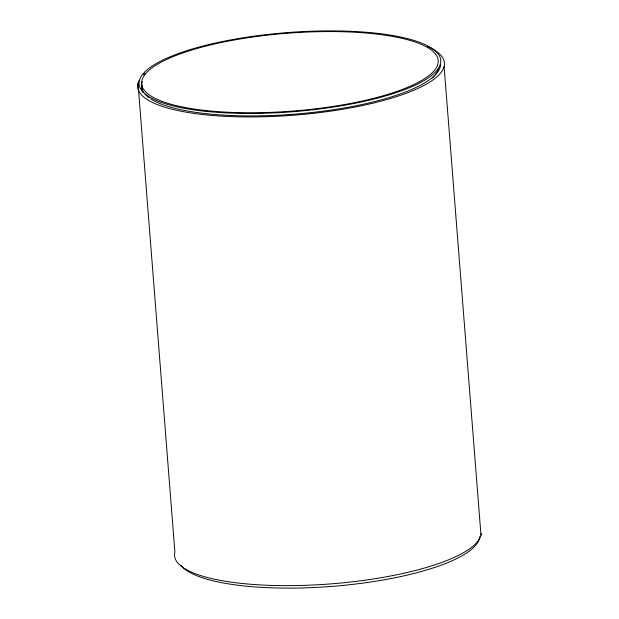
<?xml version="1.0" encoding="UTF-8"?>
<svg xmlns="http://www.w3.org/2000/svg" width="619" height="619" viewBox="0 0 619 619"><rect width="100%" height="100%" fill="white"/><g stroke="black" fill="none" stroke-linecap="round" stroke-linejoin="round"><path stroke-width="0.93" d="M444.102 66.527L480.986 535.211M138.014 83.418L174.898 552.109A153.845 40.336 -4.5 0 0 320.781 584.591A153.845 40.336 -4.5 0 0 481.303 533.439M438.275 68.933A148.715 38.989 -4.5 0 1 432.294 77.994M143.144 92.649A148.715 38.989 -4.5 0 1 142.385 85.26M479.702 536.627A151.284 39.662 -4.5 0 1 341.874 585.52A151.284 39.662 -4.5 0 1 180.856 565.325M427.412 46.448A153.845 40.336 -4.5 0 1 316.487 112.998A153.845 40.336 -4.5 0 1 139.213 80.331M143.391 74.829A153.845 40.336 -4.5 0 1 145.039 73.266M440.596 64.848A149.999 39.33 -4.5 0 1 316.077 112.024A149.999 39.33 -4.5 0 1 150.928 99.032M149.287 97.926A149.999 39.33 -4.5 0 1 144.761 93.895M143.639 92.44A149.999 39.33 -4.5 0 1 142.316 81.716M205.763 111.343A151.284 39.662 -4.5 0 0 440.434 63.858A151.284 39.662 -4.5 0 0 223.621 41.295A151.284 39.662 -4.5 0 0 205.763 111.343M207.195 110.677A148.715 38.989 -4.5 0 0 437.881 63.997A148.715 38.989 -4.5 0 0 224.743 41.813A148.715 38.989 -4.5 0 0 207.195 110.677"/></g></svg>
